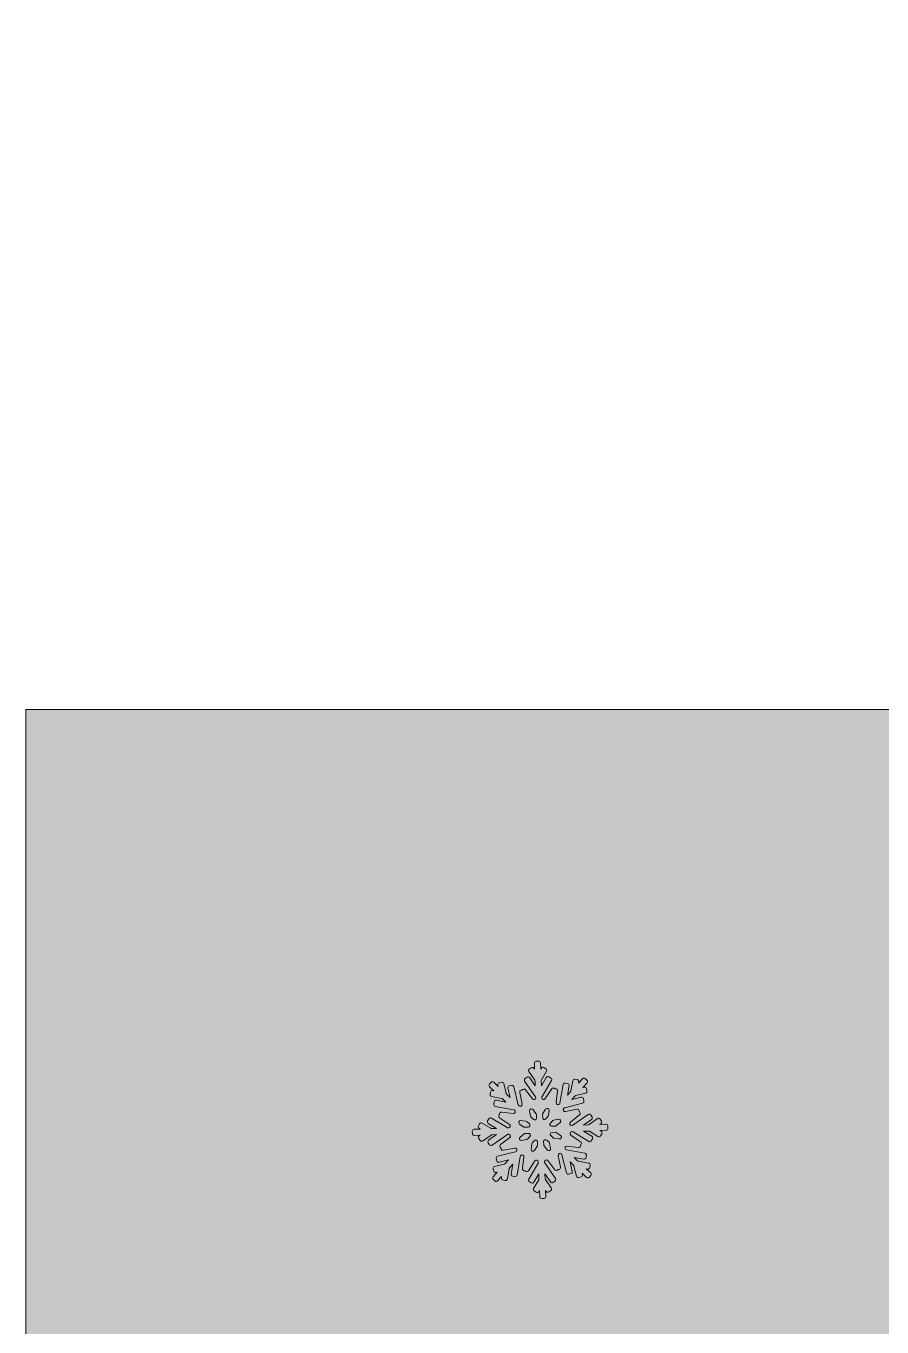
# Model space of a CAD drawing. Header units: millimetres. Extents: x 19 to 172, y -116 to -18.
# Drawn here: x 103.05 to 118.58, y -41.6 to -18 of the extents above; entities that cross this region are included whole.
import ezdxf

# ---------------------------------------------------------------- set-up
doc = ezdxf.new("R2010")
doc.units = ezdxf.units.MM
doc.header["$MEASUREMENT"] = 0
doc.layers.add('engraving', color=7, linetype='Continuous')
doc.layers.add('Layer 1', color=7, linetype='Continuous')

msp = doc.modelspace()

# ---------------------------------------------------------------- hatches: boundary and pattern name
at = {"layer": 'Layer 1'}
h = msp.add_hatch(color=2, dxfattribs=at)
h.dxf.hatch_style = 2
edge = h.paths.add_edge_path()
edge.add_spline(control_points=[(171.536, -51.744), (171.536, -51.744), (171.536, -30.396), (171.536, -30.396), (171.536, -30.396), (145.254, -30.396), (145.254, -30.396), (144.457, -29.628), (143.405, -29.124), (142.239, -29.035), (143.744, -27.92), (144.723, -26.137), (144.723, -24.12), (144.723, -20.74), (141.983, -17.999), (138.603, -17.999), (135.222, -17.999), (132.482, -20.74), (132.482, -24.12), (132.482, -26.137), (133.462, -27.92), (134.967, -29.035), (133.8, -29.124), (132.748, -29.628), (131.951, -30.396), (131.951, -30.396), (103.051, -30.396), (103.051, -30.396), (103.051, -30.396), (103.051, -115.545), (103.051, -115.545), (103.051, -115.545), (131.211, -115.545), (131.211, -115.545), (131.211, -115.545), (131.211, -87.872), (131.211, -87.872), (131.211, -87.872), (168.981, -87.872), (168.981, -87.872), (168.981, -87.872), (168.981, -66.463), (168.981, -66.463), (168.981, -66.463), (131.211, -66.463), (131.211, -66.463), (131.211, -66.463), (131.211, -51.744), (131.211, -51.744), (131.211, -51.744), (171.536, -51.744), (171.536, -51.744)], knot_values=[0, 0, 0, 0, 1, 1, 1, 2, 2, 2, 3, 3, 3, 4, 4, 4, 5, 5, 5, 6, 6, 6, 7, 7, 7, 8, 8, 8, 9, 9, 9, 10, 10, 10, 11, 11, 11, 12, 12, 12, 13, 13, 13, 14, 14, 14, 15, 15, 15, 16, 16, 16, 17, 17, 17, 17], degree=3, periodic=1)
edge = h.paths.add_edge_path()
edge.add_spline(control_points=[(134.795, -24.12), (134.795, -22.021), (136.503, -20.313), (138.603, -20.313), (140.702, -20.313), (142.41, -22.021), (142.41, -24.12), (142.41, -26.219), (140.702, -27.927), (138.603, -27.927), (136.503, -27.927), (134.795, -26.219), (134.795, -24.12)], knot_values=[0, 0, 0, 0, 1, 1, 1, 2, 2, 2, 3, 3, 3, 4, 4, 4, 4], degree=3, periodic=1)

# ---------------------------------------------------------------- linework, layer by layer
at = {"layer": 'engraving', "lineweight": 0}
for points, knots in [([(113.607, -37.949), (113.606, -37.93), (113.59, -37.916), (113.572, -37.917), (113.572, -37.917), (113.464, -37.921), (113.464, -37.921), (113.464, -37.921), (113.484, -37.907), (113.484, -37.907), (113.499, -37.896), (113.503, -37.875), (113.492, -37.86), (113.492, -37.86), (113.467, -37.824), (113.467, -37.824), (113.457, -37.808), (113.435, -37.805), (113.42, -37.815), (113.42, -37.815), (113.268, -37.923), (113.268, -37.923), (113.262, -37.927), (113.256, -37.929), (113.249, -37.929), (113.249, -37.929), (113.167, -37.932), (113.167, -37.932), (113.167, -37.932), (113.312, -37.83), (113.312, -37.83), (113.327, -37.819), (113.331, -37.798), (113.321, -37.783), (113.321, -37.783), (113.295, -37.747), (113.295, -37.747), (113.285, -37.732), (113.264, -37.728), (113.248, -37.739), (113.248, -37.739), (112.971, -37.934), (112.971, -37.934), (112.966, -37.938), (112.959, -37.94), (112.953, -37.941), (112.953, -37.941), (112.951, -37.941), (112.951, -37.941), (112.918, -37.942), (112.903, -37.901), (112.929, -37.88), (112.929, -37.88), (113.095, -37.749), (113.095, -37.749), (113.11, -37.738), (113.112, -37.717), (113.101, -37.702), (113.101, -37.702), (113.096, -37.695), (113.096, -37.695), (113.093, -37.691), (113.09, -37.686), (113.089, -37.681), (113.089, -37.681), (113.088, -37.673), (113.088, -37.673), (113.084, -37.654), (113.066, -37.643), (113.048, -37.646), (113.048, -37.646), (112.838, -37.688), (112.838, -37.688), (112.806, -37.694), (112.784, -37.656), (112.806, -37.632), (112.806, -37.632), (112.81, -37.628), (112.81, -37.628), (112.814, -37.623), (112.82, -37.62), (112.827, -37.618), (112.827, -37.618), (113.149, -37.538), (113.149, -37.538), (113.167, -37.533), (113.178, -37.515), (113.173, -37.497), (113.173, -37.497), (113.163, -37.454), (113.163, -37.454), (113.158, -37.436), (113.14, -37.425), (113.122, -37.429), (113.122, -37.429), (112.953, -37.471), (112.953, -37.471), (112.953, -37.471), (113.011, -37.408), (113.011, -37.408), (113.016, -37.403), (113.021, -37.399), (113.028, -37.398), (113.028, -37.398), (113.204, -37.354), (113.204, -37.354), (113.222, -37.349), (113.233, -37.331), (113.229, -37.313), (113.229, -37.313), (113.218, -37.27), (113.218, -37.27), (113.214, -37.252), (113.195, -37.241), (113.177, -37.245), (113.177, -37.245), (113.154, -37.251), (113.154, -37.251), (113.154, -37.251), (113.23, -37.168), (113.23, -37.168), (113.242, -37.154), (113.242, -37.133), (113.228, -37.121), (113.228, -37.121), (113.196, -37.091), (113.196, -37.091), (113.182, -37.078), (113.161, -37.079), (113.148, -37.093), (113.148, -37.093), (113.076, -37.172), (113.076, -37.172), (113.076, -37.172), (113.08, -37.148), (113.08, -37.148), (113.083, -37.13), (113.071, -37.112), (113.053, -37.109), (113.053, -37.109), (113.01, -37.101), (113.01, -37.101), (112.991, -37.098), (112.974, -37.11), (112.971, -37.129), (112.971, -37.129), (112.938, -37.315), (112.938, -37.315), (112.937, -37.321), (112.934, -37.327), (112.93, -37.332), (112.93, -37.332), (112.874, -37.392), (112.874, -37.392), (112.874, -37.392), (112.905, -37.217), (112.905, -37.217), (112.908, -37.198), (112.896, -37.181), (112.878, -37.178), (112.878, -37.178), (112.835, -37.17), (112.835, -37.17), (112.817, -37.167), (112.799, -37.179), (112.796, -37.197), (112.796, -37.197), (112.737, -37.535), (112.737, -37.535), (112.736, -37.541), (112.733, -37.547), (112.729, -37.552), (112.729, -37.552), (112.729, -37.552), (112.729, -37.552), (112.707, -37.576), (112.666, -37.558), (112.67, -37.525), (112.67, -37.525), (112.696, -37.315), (112.696, -37.315), (112.698, -37.296), (112.685, -37.28), (112.666, -37.277), (112.666, -37.277), (112.658, -37.276), (112.658, -37.276), (112.653, -37.276), (112.648, -37.274), (112.644, -37.271), (112.644, -37.271), (112.637, -37.266), (112.637, -37.266), (112.621, -37.256), (112.6, -37.26), (112.59, -37.275), (112.59, -37.275), (112.472, -37.454), (112.472, -37.454), (112.454, -37.481), (112.411, -37.469), (112.41, -37.437), (112.41, -37.437), (112.41, -37.433), (112.41, -37.433), (112.41, -37.426), (112.411, -37.42), (112.415, -37.414), (112.415, -37.414), (112.586, -37.126), (112.586, -37.126), (112.595, -37.11), (112.59, -37.09), (112.574, -37.08), (112.574, -37.08), (112.537, -37.057), (112.537, -37.057), (112.521, -37.047), (112.5, -37.053), (112.49, -37.069), (112.49, -37.069), (112.401, -37.219), (112.401, -37.219), (112.401, -37.219), (112.398, -37.133), (112.398, -37.133), (112.398, -37.126), (112.399, -37.12), (112.402, -37.114), (112.402, -37.114), (112.496, -36.956), (112.496, -36.956), (112.506, -36.94), (112.501, -36.919), (112.485, -36.91), (112.485, -36.91), (112.448, -36.887), (112.448, -36.887), (112.431, -36.877), (112.411, -36.882), (112.401, -36.899), (112.401, -36.899), (112.389, -36.919), (112.389, -36.919), (112.389, -36.919), (112.385, -36.806), (112.385, -36.806), (112.384, -36.788), (112.368, -36.773), (112.35, -36.774), (112.35, -36.774), (112.306, -36.776), (112.306, -36.776), (112.288, -36.776), (112.273, -36.792), (112.274, -36.811), (112.274, -36.811), (112.278, -36.919), (112.278, -36.919), (112.278, -36.919), (112.265, -36.9), (112.265, -36.9), (112.254, -36.884), (112.233, -36.881), (112.218, -36.892), (112.218, -36.892), (112.182, -36.917), (112.182, -36.917), (112.167, -36.927), (112.163, -36.948), (112.174, -36.963), (112.174, -36.963), (112.281, -37.119), (112.281, -37.119), (112.285, -37.124), (112.287, -37.13), (112.287, -37.136), (112.287, -37.136), (112.29, -37.219), (112.29, -37.219), (112.29, -37.219), (112.19, -37.074), (112.19, -37.074), (112.179, -37.058), (112.158, -37.054), (112.142, -37.065), (112.142, -37.065), (112.107, -37.09), (112.107, -37.09), (112.092, -37.101), (112.088, -37.122), (112.098, -37.137), (112.098, -37.137), (112.293, -37.419), (112.293, -37.419), (112.297, -37.424), (112.299, -37.43), (112.299, -37.437), (112.299, -37.437), (112.299, -37.437), (112.299, -37.437), (112.3, -37.47), (112.259, -37.485), (112.239, -37.459), (112.239, -37.459), (112.111, -37.293), (112.111, -37.293), (112.099, -37.278), (112.078, -37.275), (112.063, -37.287), (112.063, -37.287), (112.057, -37.292), (112.057, -37.292), (112.052, -37.295), (112.047, -37.298), (112.042, -37.299), (112.042, -37.299), (112.034, -37.3), (112.034, -37.3), (112.016, -37.304), (112.004, -37.321), (112.008, -37.34), (112.008, -37.34), (112.05, -37.552), (112.05, -37.552), (112.056, -37.584), (112.017, -37.605), (111.993, -37.583), (111.993, -37.583), (111.991, -37.581), (111.991, -37.581), (111.987, -37.577), (111.983, -37.571), (111.982, -37.564), (111.982, -37.564), (111.901, -37.238), (111.901, -37.238), (111.896, -37.22), (111.878, -37.209), (111.86, -37.213), (111.86, -37.213), (111.818, -37.224), (111.818, -37.224), (111.8, -37.228), (111.789, -37.246), (111.793, -37.265), (111.793, -37.265), (111.835, -37.435), (111.835, -37.435), (111.835, -37.435), (111.773, -37.377), (111.773, -37.377), (111.768, -37.372), (111.765, -37.367), (111.763, -37.36), (111.763, -37.36), (111.719, -37.181), (111.719, -37.181), (111.714, -37.163), (111.696, -37.152), (111.678, -37.156), (111.678, -37.156), (111.636, -37.167), (111.636, -37.167), (111.618, -37.171), (111.607, -37.19), (111.611, -37.208), (111.611, -37.208), (111.617, -37.231), (111.617, -37.231), (111.617, -37.231), (111.536, -37.155), (111.536, -37.155), (111.522, -37.142), (111.5, -37.143), (111.488, -37.157), (111.488, -37.157), (111.458, -37.189), (111.458, -37.189), (111.446, -37.203), (111.447, -37.224), (111.46, -37.237), (111.46, -37.237), (111.54, -37.311), (111.54, -37.311), (111.54, -37.311), (111.516, -37.307), (111.516, -37.307), (111.498, -37.303), (111.48, -37.316), (111.477, -37.334), (111.477, -37.334), (111.47, -37.378), (111.47, -37.378), (111.466, -37.396), (111.479, -37.413), (111.497, -37.417), (111.497, -37.417), (111.68, -37.45), (111.68, -37.45), (111.687, -37.451), (111.693, -37.454), (111.697, -37.458), (111.697, -37.458), (111.758, -37.515), (111.758, -37.515), (111.758, -37.515), (111.585, -37.484), (111.585, -37.484), (111.566, -37.48), (111.548, -37.493), (111.545, -37.511), (111.545, -37.511), (111.538, -37.555), (111.538, -37.555), (111.535, -37.573), (111.547, -37.59), (111.565, -37.594), (111.565, -37.594), (111.899, -37.654), (111.899, -37.654), (111.905, -37.655), (111.911, -37.658), (111.916, -37.663), (111.916, -37.663), (111.917, -37.664), (111.917, -37.664), (111.941, -37.686), (111.922, -37.726), (111.89, -37.722), (111.89, -37.722), (111.682, -37.696), (111.682, -37.696), (111.663, -37.693), (111.647, -37.707), (111.644, -37.725), (111.644, -37.725), (111.643, -37.734), (111.643, -37.734), (111.643, -37.739), (111.641, -37.744), (111.638, -37.748), (111.638, -37.748), (111.633, -37.755), (111.633, -37.755), (111.623, -37.771), (111.627, -37.792), (111.642, -37.802), (111.642, -37.802), (111.821, -37.923), (111.821, -37.923), (111.848, -37.942), (111.836, -37.984), (111.804, -37.985), (111.804, -37.985), (111.8, -37.985), (111.8, -37.985), (111.793, -37.986), (111.786, -37.984), (111.781, -37.98), (111.781, -37.98), (111.496, -37.807), (111.496, -37.807), (111.48, -37.797), (111.459, -37.802), (111.449, -37.819), (111.449, -37.819), (111.427, -37.856), (111.427, -37.856), (111.418, -37.872), (111.423, -37.893), (111.438, -37.902), (111.438, -37.902), (111.588, -37.994), (111.588, -37.994), (111.588, -37.994), (111.503, -37.997), (111.503, -37.997), (111.496, -37.997), (111.49, -37.995), (111.484, -37.992), (111.484, -37.992), (111.328, -37.897), (111.328, -37.897), (111.312, -37.887), (111.291, -37.892), (111.281, -37.909), (111.281, -37.909), (111.259, -37.946), (111.259, -37.946), (111.25, -37.962), (111.255, -37.983), (111.27, -37.992), (111.27, -37.992), (111.291, -38.005), (111.291, -38.005), (111.291, -38.005), (111.18, -38.009), (111.18, -38.009), (111.162, -38.01), (111.147, -38.026), (111.148, -38.044), (111.148, -38.044), (111.15, -38.089), (111.15, -38.089), (111.15, -38.107), (111.166, -38.122), (111.185, -38.121), (111.185, -38.121), (111.292, -38.117), (111.292, -38.117), (111.292, -38.117), (111.272, -38.131), (111.272, -38.131), (111.257, -38.142), (111.253, -38.162), (111.264, -38.178), (111.264, -38.178), (111.289, -38.214), (111.289, -38.214), (111.3, -38.229), (111.321, -38.233), (111.336, -38.222), (111.336, -38.222), (111.489, -38.115), (111.489, -38.115), (111.494, -38.111), (111.5, -38.109), (111.507, -38.109), (111.507, -38.109), (111.589, -38.105), (111.589, -38.105), (111.589, -38.105), (111.444, -38.208), (111.444, -38.208), (111.429, -38.218), (111.425, -38.239), (111.436, -38.254), (111.436, -38.254), (111.461, -38.291), (111.461, -38.291), (111.471, -38.306), (111.493, -38.31), (111.508, -38.299), (111.508, -38.299), (111.785, -38.103), (111.785, -38.103), (111.791, -38.099), (111.797, -38.097), (111.804, -38.097), (111.804, -38.097), (111.805, -38.097), (111.805, -38.097), (111.838, -38.096), (111.853, -38.137), (111.827, -38.157), (111.827, -38.157), (111.661, -38.288), (111.661, -38.288), (111.647, -38.3), (111.644, -38.321), (111.655, -38.335), (111.655, -38.335), (111.661, -38.342), (111.661, -38.342), (111.664, -38.346), (111.666, -38.351), (111.667, -38.356), (111.667, -38.356), (111.669, -38.365), (111.669, -38.365), (111.672, -38.383), (111.69, -38.395), (111.708, -38.391), (111.708, -38.391), (111.918, -38.35), (111.918, -38.35), (111.95, -38.343), (111.972, -38.381), (111.95, -38.405), (111.95, -38.405), (111.946, -38.409), (111.946, -38.409), (111.942, -38.414), (111.936, -38.418), (111.93, -38.419), (111.93, -38.419), (111.608, -38.5), (111.608, -38.5), (111.589, -38.505), (111.578, -38.523), (111.583, -38.541), (111.583, -38.541), (111.594, -38.584), (111.594, -38.584), (111.598, -38.602), (111.616, -38.613), (111.635, -38.608), (111.635, -38.608), (111.803, -38.566), (111.803, -38.566), (111.803, -38.566), (111.745, -38.63), (111.745, -38.63), (111.741, -38.635), (111.735, -38.638), (111.728, -38.64), (111.728, -38.64), (111.552, -38.684), (111.552, -38.684), (111.534, -38.689), (111.523, -38.707), (111.527, -38.725), (111.527, -38.725), (111.538, -38.768), (111.538, -38.768), (111.542, -38.786), (111.561, -38.797), (111.579, -38.792), (111.579, -38.792), (111.602, -38.787), (111.602, -38.787), (111.602, -38.787), (111.526, -38.87), (111.526, -38.87), (111.514, -38.883), (111.515, -38.904), (111.528, -38.917), (111.528, -38.917), (111.56, -38.947), (111.56, -38.947), (111.574, -38.96), (111.596, -38.959), (111.608, -38.945), (111.608, -38.945), (111.681, -38.866), (111.681, -38.866), (111.681, -38.866), (111.676, -38.889), (111.676, -38.889), (111.673, -38.908), (111.685, -38.925), (111.704, -38.928), (111.704, -38.928), (111.746, -38.936), (111.746, -38.936), (111.765, -38.94), (111.782, -38.927), (111.786, -38.909), (111.786, -38.909), (111.818, -38.723), (111.818, -38.723), (111.819, -38.717), (111.822, -38.711), (111.826, -38.706), (111.826, -38.706), (111.882, -38.645), (111.882, -38.645), (111.882, -38.645), (111.851, -38.821), (111.851, -38.821), (111.848, -38.839), (111.86, -38.857), (111.878, -38.86), (111.878, -38.86), (111.921, -38.868), (111.921, -38.868), (111.94, -38.871), (111.957, -38.859), (111.96, -38.84), (111.96, -38.84), (112.019, -38.502), (112.019, -38.502), (112.02, -38.496), (112.023, -38.49), (112.028, -38.485), (112.028, -38.485), (112.028, -38.485), (112.028, -38.485), (112.05, -38.461), (112.09, -38.48), (112.086, -38.512), (112.086, -38.512), (112.06, -38.723), (112.06, -38.723), (112.058, -38.741), (112.071, -38.758), (112.09, -38.76), (112.09, -38.76), (112.098, -38.761), (112.098, -38.761), (112.103, -38.762), (112.108, -38.764), (112.113, -38.767), (112.113, -38.767), (112.119, -38.771), (112.119, -38.771), (112.135, -38.782), (112.156, -38.778), (112.166, -38.762), (112.166, -38.762), (112.284, -38.584), (112.284, -38.584), (112.302, -38.556), (112.345, -38.568), (112.346, -38.601), (112.346, -38.601), (112.346, -38.605), (112.346, -38.605), (112.347, -38.611), (112.345, -38.618), (112.342, -38.623), (112.342, -38.623), (112.171, -38.912), (112.171, -38.912), (112.161, -38.928), (112.166, -38.948), (112.182, -38.958), (112.182, -38.958), (112.219, -38.98), (112.219, -38.98), (112.235, -38.99), (112.256, -38.985), (112.266, -38.969), (112.266, -38.969), (112.355, -38.819), (112.355, -38.819), (112.355, -38.819), (112.358, -38.905), (112.358, -38.905), (112.359, -38.912), (112.357, -38.918), (112.354, -38.924), (112.354, -38.924), (112.26, -39.082), (112.26, -39.082), (112.251, -39.098), (112.256, -39.118), (112.271, -39.128), (112.271, -39.128), (112.309, -39.151), (112.309, -39.151), (112.325, -39.16), (112.346, -39.155), (112.355, -39.139), (112.355, -39.139), (112.367, -39.119), (112.367, -39.119), (112.367, -39.119), (112.372, -39.231), (112.372, -39.231), (112.372, -39.25), (112.388, -39.264), (112.407, -39.264), (112.407, -39.264), (112.45, -39.262), (112.45, -39.262), (112.469, -39.261), (112.483, -39.245), (112.483, -39.227), (112.483, -39.227), (112.478, -39.119), (112.478, -39.119), (112.478, -39.119), (112.491, -39.138), (112.491, -39.138), (112.502, -39.153), (112.523, -39.157), (112.539, -39.146), (112.539, -39.146), (112.574, -39.121), (112.574, -39.121), (112.589, -39.11), (112.593, -39.089), (112.582, -39.074), (112.582, -39.074), (112.475, -38.919), (112.475, -38.919), (112.472, -38.914), (112.47, -38.908), (112.469, -38.901), (112.469, -38.901), (112.466, -38.818), (112.466, -38.818), (112.466, -38.818), (112.567, -38.964), (112.567, -38.964), (112.577, -38.98), (112.599, -38.983), (112.614, -38.972), (112.614, -38.972), (112.65, -38.947), (112.65, -38.947), (112.665, -38.937), (112.668, -38.916), (112.658, -38.901), (112.658, -38.901), (112.463, -38.619), (112.463, -38.619), (112.46, -38.614), (112.457, -38.607), (112.457, -38.601), (112.457, -38.601), (112.457, -38.6), (112.457, -38.6), (112.456, -38.568), (112.498, -38.552), (112.518, -38.578), (112.518, -38.578), (112.646, -38.745), (112.646, -38.745), (112.657, -38.76), (112.679, -38.762), (112.693, -38.751), (112.693, -38.751), (112.7, -38.746), (112.7, -38.746), (112.704, -38.742), (112.709, -38.74), (112.714, -38.739), (112.714, -38.739), (112.722, -38.738), (112.722, -38.738), (112.74, -38.734), (112.752, -38.716), (112.748, -38.698), (112.748, -38.698), (112.707, -38.486), (112.707, -38.486), (112.7, -38.454), (112.739, -38.432), (112.763, -38.455), (112.763, -38.455), (112.765, -38.457), (112.765, -38.457), (112.77, -38.461), (112.773, -38.467), (112.775, -38.473), (112.775, -38.473), (112.855, -38.8), (112.855, -38.8), (112.86, -38.818), (112.878, -38.829), (112.896, -38.824), (112.896, -38.824), (112.939, -38.814), (112.939, -38.814), (112.957, -38.809), (112.968, -38.791), (112.963, -38.773), (112.963, -38.773), (112.921, -38.602), (112.921, -38.602), (112.921, -38.602), (112.983, -38.661), (112.983, -38.661), (112.988, -38.665), (112.992, -38.671), (112.993, -38.677), (112.993, -38.677), (113.037, -38.857), (113.037, -38.857), (113.042, -38.875), (113.06, -38.886), (113.078, -38.881), (113.078, -38.881), (113.121, -38.871), (113.121, -38.871), (113.139, -38.866), (113.15, -38.848), (113.145, -38.83), (113.145, -38.83), (113.139, -38.807), (113.139, -38.807), (113.139, -38.807), (113.22, -38.882), (113.22, -38.882), (113.234, -38.895), (113.256, -38.894), (113.268, -38.881), (113.268, -38.881), (113.298, -38.848), (113.298, -38.848), (113.31, -38.835), (113.31, -38.814), (113.296, -38.801), (113.296, -38.801), (113.217, -38.727), (113.217, -38.727), (113.217, -38.727), (113.24, -38.731), (113.24, -38.731), (113.258, -38.734), (113.276, -38.722), (113.279, -38.703), (113.279, -38.703), (113.287, -38.66), (113.287, -38.66), (113.29, -38.642), (113.278, -38.624), (113.259, -38.621), (113.259, -38.621), (113.076, -38.588), (113.076, -38.588), (113.07, -38.587), (113.064, -38.584), (113.059, -38.579), (113.059, -38.579), (112.998, -38.522), (112.998, -38.522), (112.998, -38.522), (113.172, -38.554), (113.172, -38.554), (113.19, -38.557), (113.208, -38.545), (113.211, -38.526), (113.211, -38.526), (113.219, -38.483), (113.219, -38.483), (113.222, -38.465), (113.21, -38.447), (113.191, -38.444), (113.191, -38.444), (112.858, -38.384), (112.858, -38.384), (112.851, -38.382), (112.845, -38.379), (112.841, -38.375), (112.841, -38.375), (112.839, -38.374), (112.839, -38.374), (112.815, -38.351), (112.834, -38.311), (112.866, -38.315), (112.866, -38.315), (113.074, -38.342), (113.074, -38.342), (113.093, -38.344), (113.11, -38.331), (113.112, -38.312), (113.112, -38.312), (113.113, -38.304), (113.113, -38.304), (113.114, -38.299), (113.116, -38.294), (113.118, -38.289), (113.118, -38.289), (113.123, -38.282), (113.123, -38.282), (113.133, -38.267), (113.129, -38.246), (113.114, -38.236), (113.114, -38.236), (112.935, -38.114), (112.935, -38.114), (112.908, -38.096), (112.92, -38.054), (112.952, -38.052), (112.952, -38.052), (112.957, -38.052), (112.957, -38.052), (112.963, -38.052), (112.97, -38.054), (112.976, -38.057), (112.976, -38.057), (113.26, -38.231), (113.26, -38.231), (113.276, -38.24), (113.297, -38.235), (113.307, -38.219), (113.307, -38.219), (113.329, -38.181), (113.329, -38.181), (113.339, -38.165), (113.334, -38.145), (113.318, -38.135), (113.318, -38.135), (113.168, -38.044), (113.168, -38.044), (113.168, -38.044), (113.253, -38.041), (113.253, -38.041), (113.26, -38.04), (113.267, -38.042), (113.272, -38.046), (113.272, -38.046), (113.428, -38.141), (113.428, -38.141), (113.444, -38.15), (113.465, -38.145), (113.475, -38.129), (113.475, -38.129), (113.497, -38.091), (113.497, -38.091), (113.507, -38.075), (113.502, -38.055), (113.486, -38.045), (113.486, -38.045), (113.465, -38.033), (113.465, -38.033), (113.465, -38.033), (113.576, -38.028), (113.576, -38.028), (113.595, -38.028), (113.609, -38.012), (113.608, -37.993), (113.608, -37.993), (113.607, -37.949), (113.607, -37.949)], [0, 0, 0, 0, 1, 1, 1, 2, 2, 2, 3, 3, 3, 4, 4, 4, 5, 5, 5, 6, 6, 6, 7, 7, 7, 8, 8, 8, 9, 9, 9, 10, 10, 10, 11, 11, 11, 12, 12, 12, 13, 13, 13, 14, 14, 14, 15, 15, 15, 16, 16, 16, 17, 17, 17, 18, 18, 18, 19, 19, 19, 20, 20, 20, 21, 21, 21, 22, 22, 22, 23, 23, 23, 24, 24, 24, 25, 25, 25, 26, 26, 26, 27, 27, 27, 28, 28, 28, 29, 29, 29, 30, 30, 30, 31, 31, 31, 32, 32, 32, 33, 33, 33, 34, 34, 34, 35, 35, 35, 36, 36, 36, 37, 37, 37, 38, 38, 38, 39, 39, 39, 40, 40, 40, 41, 41, 41, 42, 42, 42, 43, 43, 43, 44, 44, 44, 45, 45, 45, 46, 46, 46, 47, 47, 47, 48, 48, 48, 49, 49, 49, 50, 50, 50, 51, 51, 51, 52, 52, 52, 53, 53, 53, 54, 54, 54, 55, 55, 55, 56, 56, 56, 57, 57, 57, 58, 58, 58, 59, 59, 59, 60, 60, 60, 61, 61, 61, 62, 62, 62, 63, 63, 63, 64, 64, 64, 65, 65, 65, 66, 66, 66, 67, 67, 67, 68, 68, 68, 69, 69, 69, 70, 70, 70, 71, 71, 71, 72, 72, 72, 73, 73, 73, 74, 74, 74, 75, 75, 75, 76, 76, 76, 77, 77, 77, 78, 78, 78, 79, 79, 79, 80, 80, 80, 81, 81, 81, 82, 82, 82, 83, 83, 83, 84, 84, 84, 85, 85, 85, 86, 86, 86, 87, 87, 87, 88, 88, 88, 89, 89, 89, 90, 90, 90, 91, 91, 91, 92, 92, 92, 93, 93, 93, 94, 94, 94, 95, 95, 95, 96, 96, 96, 97, 97, 97, 98, 98, 98, 99, 99, 99, 100, 100, 100, 101, 101, 101, 102, 102, 102, 103, 103, 103, 104, 104, 104, 105, 105, 105, 106, 106, 106, 107, 107, 107, 108, 108, 108, 109, 109, 109, 110, 110, 110, 111, 111, 111, 112, 112, 112, 113, 113, 113, 114, 114, 114, 115, 115, 115, 116, 116, 116, 117, 117, 117, 118, 118, 118, 119, 119, 119, 120, 120, 120, 121, 121, 121, 122, 122, 122, 123, 123, 123, 124, 124, 124, 125, 125, 125, 126, 126, 126, 127, 127, 127, 128, 128, 128, 129, 129, 129, 130, 130, 130, 131, 131, 131, 132, 132, 132, 133, 133, 133, 134, 134, 134, 135, 135, 135, 136, 136, 136, 137, 137, 137, 138, 138, 138, 139, 139, 139, 140, 140, 140, 141, 141, 141, 142, 142, 142, 143, 143, 143, 144, 144, 144, 145, 145, 145, 146, 146, 146, 147, 147, 147, 148, 148, 148, 149, 149, 149, 150, 150, 150, 151, 151, 151, 152, 152, 152, 153, 153, 153, 154, 154, 154, 155, 155, 155, 156, 156, 156, 157, 157, 157, 158, 158, 158, 159, 159, 159, 160, 160, 160, 161, 161, 161, 162, 162, 162, 163, 163, 163, 164, 164, 164, 165, 165, 165, 166, 166, 166, 167, 167, 167, 168, 168, 168, 169, 169, 169, 170, 170, 170, 171, 171, 171, 172, 172, 172, 173, 173, 173, 174, 174, 174, 175, 175, 175, 176, 176, 176, 177, 177, 177, 178, 178, 178, 179, 179, 179, 180, 180, 180, 181, 181, 181, 182, 182, 182, 183, 183, 183, 184, 184, 184, 185, 185, 185, 186, 186, 186, 187, 187, 187, 188, 188, 188, 189, 189, 189, 190, 190, 190, 191, 191, 191, 192, 192, 192, 193, 193, 193, 194, 194, 194, 195, 195, 195, 196, 196, 196, 197, 197, 197, 198, 198, 198, 199, 199, 199, 200, 200, 200, 201, 201, 201, 202, 202, 202, 203, 203, 203, 204, 204, 204, 205, 205, 205, 206, 206, 206, 207, 207, 207, 208, 208, 208, 209, 209, 209, 210, 210, 210, 211, 211, 211, 212, 212, 212, 213, 213, 213, 214, 214, 214, 215, 215, 215, 216, 216, 216, 217, 217, 217, 218, 218, 218, 219, 219, 219, 220, 220, 220, 221, 221, 221, 222, 222, 222, 223, 223, 223, 224, 224, 224, 225, 225, 225, 226, 226, 226, 227, 227, 227, 228, 228, 228, 229, 229, 229, 230, 230, 230, 231, 231, 231, 232, 232, 232, 233, 233, 233, 234, 234, 234, 235, 235, 235, 236, 236, 236, 237, 237, 237, 238, 238, 238, 239, 239, 239, 240, 240, 240, 241, 241, 241, 242, 242, 242, 243, 243, 243, 244, 244, 244, 245, 245, 245, 246, 246, 246, 247, 247, 247, 248, 248, 248, 249, 249, 249, 250, 250, 250, 251, 251, 251, 252, 252, 252, 253, 253, 253, 254, 254, 254, 255, 255, 255, 256, 256, 256, 257, 257, 257, 258, 258, 258, 259, 259, 259, 260, 260, 260, 261, 261, 261, 262, 262, 262, 263, 263, 263, 264, 264, 264, 265, 265, 265, 266, 266, 266, 267, 267, 267, 268, 268, 268, 269, 269, 269, 270, 270, 270, 271, 271, 271, 272, 272, 272, 273, 273, 273, 274, 274, 274, 275, 275, 275, 276, 276, 276, 277, 277, 277, 278, 278, 278, 279, 279, 279, 280, 280, 280, 281, 281, 281, 282, 282, 282, 283, 283, 283, 284, 284, 284, 285, 285, 285, 286, 286, 286, 287, 287, 287, 288, 288, 288, 289, 289, 289, 290, 290, 290, 291, 291, 291, 292, 292, 292, 293, 293, 293, 294, 294, 294, 295, 295, 295, 296, 296, 296, 297, 297, 297, 298, 298, 298, 299, 299, 299, 300, 300, 300, 301, 301, 301, 302, 302, 302, 303, 303, 303, 304, 304, 304, 305, 305, 305, 306, 306, 306, 307, 307, 307, 308, 308, 308, 309, 309, 309, 310, 310, 310, 311, 311, 311, 312, 312, 312, 313, 313, 313, 314, 314, 314, 315, 315, 315, 316, 316, 316, 317, 317, 317, 318, 318, 318, 319, 319, 319, 320, 320, 320, 321, 321, 321, 322, 322, 322, 323, 323, 323, 324, 324, 324, 325, 325, 325, 326, 326, 326, 327, 327, 327, 328, 328, 328, 329, 329, 329, 330, 330, 330, 331, 331, 331, 332, 332, 332, 333, 333, 333, 334, 334, 334, 335, 335, 335, 336, 336, 336, 336]), ([(112.248, -37.653), (112.248, -37.653), (112.305, -37.727), (112.305, -37.727), (112.309, -37.733), (112.311, -37.739), (112.312, -37.746), (112.312, -37.746), (112.314, -37.803), (112.314, -37.803), (112.315, -37.834), (112.279, -37.85), (112.257, -37.829), (112.257, -37.829), (112.216, -37.791), (112.216, -37.791), (112.211, -37.787), (112.208, -37.78), (112.206, -37.773), (112.206, -37.773), (112.188, -37.681), (112.188, -37.681), (112.181, -37.646), (112.226, -37.625), (112.248, -37.653)], [0, 0, 0, 0, 1, 1, 1, 2, 2, 2, 3, 3, 3, 4, 4, 4, 5, 5, 5, 6, 6, 6, 7, 7, 7, 8, 8, 8, 8]), ([(112.425, -37.799), (112.425, -37.799), (112.422, -37.742), (112.422, -37.742), (112.422, -37.735), (112.424, -37.728), (112.428, -37.722), (112.428, -37.722), (112.479, -37.644), (112.479, -37.644), (112.499, -37.615), (112.545, -37.632), (112.541, -37.667), (112.541, -37.667), (112.53, -37.761), (112.53, -37.761), (112.529, -37.768), (112.526, -37.774), (112.521, -37.779), (112.521, -37.779), (112.483, -37.821), (112.483, -37.821), (112.463, -37.843), (112.426, -37.83), (112.425, -37.799)], [0, 0, 0, 0, 1, 1, 1, 2, 2, 2, 3, 3, 3, 4, 4, 4, 5, 5, 5, 6, 6, 6, 7, 7, 7, 8, 8, 8, 8]), ([(112.085, -37.968), (112.085, -37.968), (112.006, -37.914), (112.006, -37.914), (111.976, -37.894), (111.994, -37.848), (112.029, -37.852), (112.029, -37.852), (112.122, -37.864), (112.122, -37.864), (112.129, -37.865), (112.136, -37.868), (112.141, -37.873), (112.141, -37.873), (112.183, -37.913), (112.183, -37.913), (112.205, -37.933), (112.192, -37.97), (112.162, -37.971), (112.162, -37.971), (112.105, -37.973), (112.105, -37.973), (112.098, -37.974), (112.091, -37.972), (112.085, -37.968)], [0, 0, 0, 0, 1, 1, 1, 2, 2, 2, 3, 3, 3, 4, 4, 4, 5, 5, 5, 6, 6, 6, 7, 7, 7, 8, 8, 8, 8]), ([(112.564, -37.898), (112.564, -37.898), (112.603, -37.856), (112.603, -37.856), (112.607, -37.85), (112.614, -37.847), (112.621, -37.845), (112.621, -37.845), (112.714, -37.827), (112.714, -37.827), (112.748, -37.82), (112.769, -37.864), (112.741, -37.886), (112.741, -37.886), (112.666, -37.945), (112.666, -37.945), (112.661, -37.95), (112.654, -37.952), (112.647, -37.952), (112.647, -37.952), (112.59, -37.955), (112.59, -37.955), (112.56, -37.956), (112.543, -37.92), (112.564, -37.898)], [0, 0, 0, 0, 1, 1, 1, 2, 2, 2, 3, 3, 3, 4, 4, 4, 5, 5, 5, 6, 6, 6, 7, 7, 7, 8, 8, 8, 8]), ([(112.193, -38.139), (112.193, -38.139), (112.154, -38.182), (112.154, -38.182), (112.149, -38.187), (112.142, -38.191), (112.135, -38.192), (112.135, -38.192), (112.043, -38.211), (112.043, -38.211), (112.008, -38.218), (111.987, -38.173), (112.015, -38.151), (112.015, -38.151), (112.09, -38.092), (112.09, -38.092), (112.096, -38.088), (112.102, -38.085), (112.11, -38.085), (112.11, -38.085), (112.166, -38.083), (112.166, -38.083), (112.196, -38.082), (112.213, -38.117), (112.193, -38.139)], [0, 0, 0, 0, 1, 1, 1, 2, 2, 2, 3, 3, 3, 4, 4, 4, 5, 5, 5, 6, 6, 6, 7, 7, 7, 8, 8, 8, 8]), ([(112.331, -38.238), (112.331, -38.238), (112.334, -38.295), (112.334, -38.295), (112.334, -38.302), (112.332, -38.309), (112.328, -38.315), (112.328, -38.315), (112.277, -38.393), (112.277, -38.393), (112.257, -38.423), (112.211, -38.406), (112.215, -38.371), (112.215, -38.371), (112.226, -38.277), (112.226, -38.277), (112.227, -38.27), (112.23, -38.263), (112.235, -38.258), (112.235, -38.258), (112.273, -38.217), (112.273, -38.217), (112.293, -38.195), (112.33, -38.208), (112.331, -38.238)], [0, 0, 0, 0, 1, 1, 1, 2, 2, 2, 3, 3, 3, 4, 4, 4, 5, 5, 5, 6, 6, 6, 7, 7, 7, 8, 8, 8, 8]), ([(112.508, -38.384), (112.508, -38.384), (112.452, -38.311), (112.452, -38.311), (112.447, -38.305), (112.445, -38.298), (112.445, -38.291), (112.445, -38.291), (112.442, -38.234), (112.442, -38.234), (112.441, -38.204), (112.477, -38.187), (112.499, -38.208), (112.499, -38.208), (112.54, -38.246), (112.54, -38.246), (112.545, -38.251), (112.549, -38.257), (112.55, -38.264), (112.55, -38.264), (112.568, -38.357), (112.568, -38.357), (112.575, -38.392), (112.53, -38.412), (112.508, -38.384)], [0, 0, 0, 0, 1, 1, 1, 2, 2, 2, 3, 3, 3, 4, 4, 4, 5, 5, 5, 6, 6, 6, 7, 7, 7, 8, 8, 8, 8]), ([(112.671, -38.07), (112.671, -38.07), (112.75, -38.124), (112.75, -38.124), (112.78, -38.144), (112.762, -38.19), (112.727, -38.185), (112.727, -38.185), (112.634, -38.173), (112.634, -38.173), (112.627, -38.172), (112.621, -38.169), (112.615, -38.164), (112.615, -38.164), (112.573, -38.125), (112.573, -38.125), (112.551, -38.104), (112.565, -38.067), (112.595, -38.066), (112.595, -38.066), (112.651, -38.064), (112.651, -38.064), (112.658, -38.064), (112.665, -38.066), (112.671, -38.07)], [0, 0, 0, 0, 1, 1, 1, 2, 2, 2, 3, 3, 3, 4, 4, 4, 5, 5, 5, 6, 6, 6, 7, 7, 7, 8, 8, 8, 8])]:
    msp.add_open_spline(points, degree=3, knots=knots, dxfattribs=at)
at = {"layer": 'Layer 1', "lineweight": 0}
msp.add_open_spline([(171.536, -51.744), (171.536, -51.744), (171.536, -30.396), (171.536, -30.396), (171.536, -30.396), (145.254, -30.396), (145.254, -30.396), (144.457, -29.628), (143.405, -29.124), (142.239, -29.035), (143.744, -27.92), (144.723, -26.137), (144.723, -24.12), (144.723, -20.74), (141.983, -17.999), (138.603, -17.999), (135.222, -17.999), (132.482, -20.74), (132.482, -24.12), (132.482, -26.137), (133.462, -27.92), (134.967, -29.035), (133.8, -29.124), (132.748, -29.628), (131.951, -30.396), (131.951, -30.396), (103.051, -30.396), (103.051, -30.396), (103.051, -30.396), (103.051, -115.545), (103.051, -115.545), (103.051, -115.545), (131.211, -115.545), (131.211, -115.545), (131.211, -115.545), (131.211, -87.872), (131.211, -87.872), (131.211, -87.872), (168.981, -87.872), (168.981, -87.872), (168.981, -87.872), (168.981, -66.463), (168.981, -66.463), (168.981, -66.463), (131.211, -66.463), (131.211, -66.463), (131.211, -66.463), (131.211, -51.744), (131.211, -51.744), (131.211, -51.744), (171.536, -51.744), (171.536, -51.744)], degree=3, knots=[0, 0, 0, 0, 1, 1, 1, 2, 2, 2, 3, 3, 3, 4, 4, 4, 5, 5, 5, 6, 6, 6, 7, 7, 7, 8, 8, 8, 9, 9, 9, 10, 10, 10, 11, 11, 11, 12, 12, 12, 13, 13, 13, 14, 14, 14, 15, 15, 15, 16, 16, 16, 17, 17, 17, 17], dxfattribs=at)

doc.saveas('drawing.dxf')
